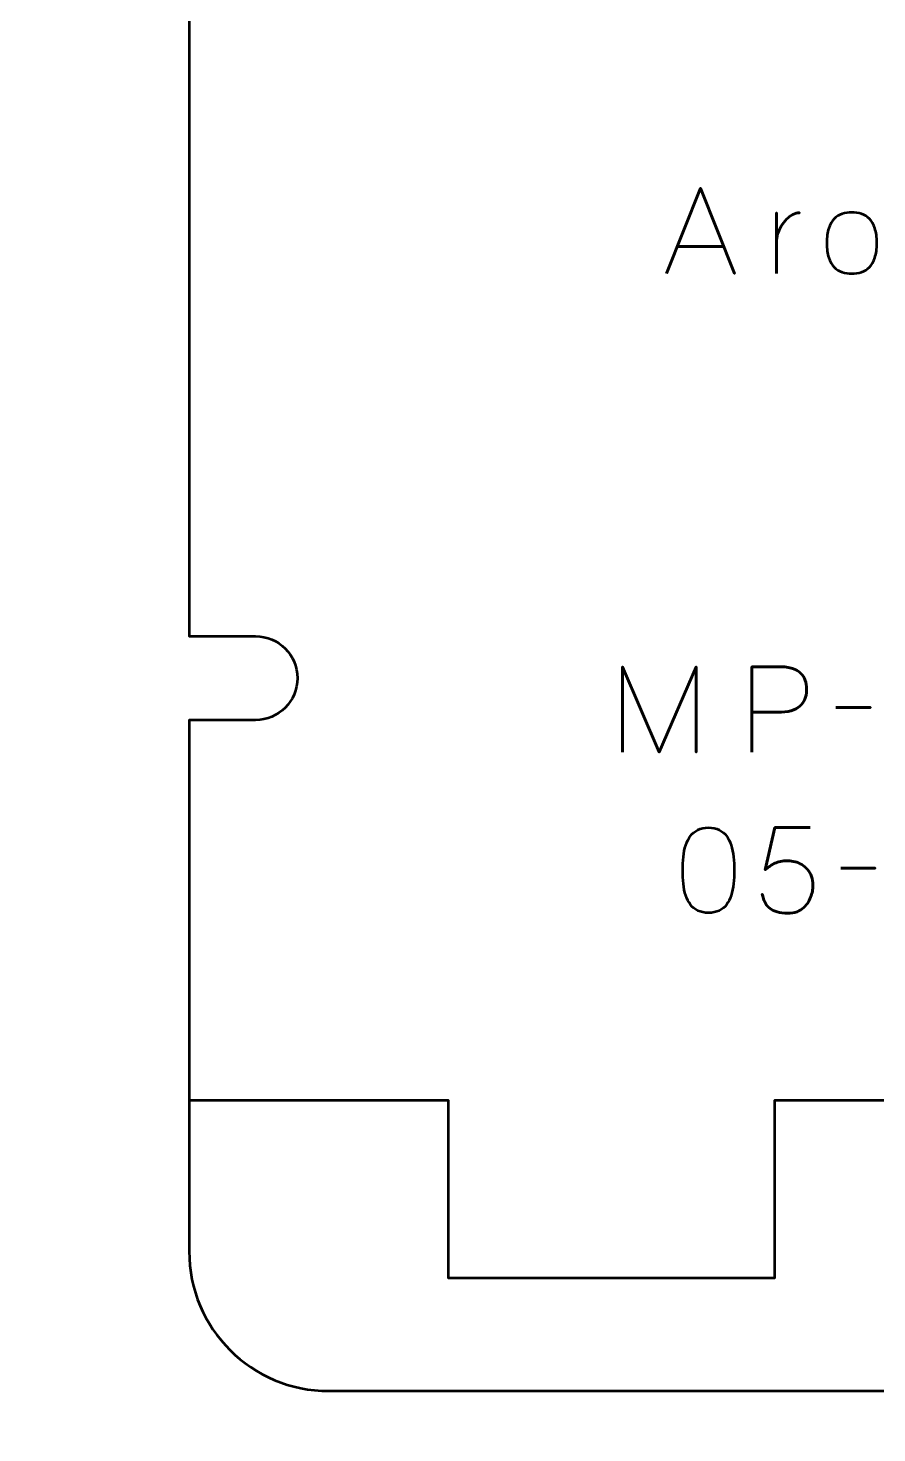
# Model space of a CAD drawing. Header units: centimetres. Extents: x -21 to 0, y -29.7 to 0.
# Drawn here: x -14.73 to -11.69, y -10.05 to -5.02 of the extents above; entities that cross this region are included whole.
import ezdxf

# ---------------------------------------------------------------- set-up
doc = ezdxf.new("R2010")
doc.units = ezdxf.units.CM
doc.header["$MEASUREMENT"] = 0
doc.layers.add('Layer 1', color=7, linetype='Continuous')

msp = doc.modelspace()

# ---------------------------------------------------------------- linework, layer by layer
at = {"layer": 'Layer 1', "color": 1, "lineweight": 53}
msp.add_open_spline([(-21.00003, -29.19995), (-21.00003, -29.19995), (-21.00003, -5.29992), (-21.00003, -5.29992), (-21.00003, -5.29992), (-21.00003, -5.21709), (-20.93286, -5.14992), (-20.85003, -5.14992), (-20.85003, -5.14992), (-20.7672, -5.14992), (-20.70003, -5.08275), (-20.70003, -4.99992), (-20.70003, -4.99992), (-20.70003, -4.91709), (-20.7672, -4.84992), (-20.85003, -4.84992), (-20.85003, -4.84992), (-20.93286, -4.84992), (-21.00003, -4.78275), (-21.00003, -4.69992), (-21.00003, -4.69992), (-21.00003, -4.61709), (-20.93286, -4.54992), (-20.85003, -4.54992), (-20.85003, -4.54992), (-20.7672, -4.54992), (-20.70003, -4.48275), (-20.70003, -4.39992), (-20.70003, -4.39992), (-20.70003, -4.31709), (-20.7672, -4.24992), (-20.85003, -4.24992), (-20.85003, -4.24992), (-20.93286, -4.24992), (-21.00003, -4.18275), (-21.00003, -4.09992), (-21.00003, -4.09992), (-21.00003, -4.01709), (-20.93286, -3.94992), (-20.85003, -3.94992), (-20.85003, -3.94992), (-20.7672, -3.94992), (-20.70003, -3.88275), (-20.70003, -3.79992), (-20.70003, -3.79992), (-20.70003, -3.71709), (-20.7672, -3.64992), (-20.85003, -3.64992), (-20.85003, -3.64992), (-20.93286, -3.64992), (-21.00003, -3.58275), (-21.00003, -3.49992), (-21.00003, -3.49992), (-21.00003, -3.41709), (-20.93286, -3.34992), (-20.85003, -3.34992), (-20.85003, -3.34992), (-20.7672, -3.34992), (-20.70003, -3.28275), (-20.70003, -3.19992), (-20.70003, -3.19992), (-20.70003, -3.11709), (-20.7672, -3.04992), (-20.85003, -3.04992), (-20.85003, -3.04992), (-20.93286, -3.04992), (-21.00003, -2.98275), (-21.00003, -2.89992), (-21.00003, -2.89992), (-21.00003, -2.81709), (-20.93286, -2.74992), (-20.85003, -2.74992), (-20.85003, -2.74992), (-20.7672, -2.74992), (-20.70003, -2.68275), (-20.70003, -2.59992), (-20.70003, -2.59992), (-20.70003, -2.51709), (-20.7672, -2.44992), (-20.85003, -2.44992), (-20.85003, -2.44992), (-20.93286, -2.44992), (-21.00003, -2.38275), (-21.00003, -2.29992), (-21.00003, -2.29992), (-21.00003, -2.21709), (-20.93286, -2.14992), (-20.85003, -2.14992), (-20.85003, -2.14992), (-20.7672, -2.14992), (-20.70003, -2.08275), (-20.70003, -1.99992), (-20.70003, -1.99992), (-20.70003, -1.91709), (-20.7672, -1.84992), (-20.85003, -1.84992), (-20.85003, -1.84992), (-20.93286, -1.84992), (-21.00003, -1.78275), (-21.00003, -1.69992), (-21.00003, -1.69992), (-21.00003, -1.61709), (-20.93286, -1.54992), (-20.85003, -1.54992), (-20.85003, -1.54992), (-20.7672, -1.54992), (-20.70003, -1.48275), (-20.70003, -1.39992), (-20.70003, -1.39992), (-20.70003, -1.31709), (-20.7672, -1.24992), (-20.85003, -1.24992), (-20.85003, -1.24992), (-20.93286, -1.24992), (-21.00003, -1.18275), (-21.00003, -1.09992), (-21.00003, -1.09992), (-21.00003, -1.09992), (-21.00003, -0.49992), (-21.00003, -0.49992), (-21.00003, -0.49992), (-21.00003, -0.22295), (-20.77694, 0.00004), (-20.49994, 0.00004), (-20.49994, 0.00004), (-20.49994, 0.00004), (-0.50008, 0.00004), (-0.50008, 0.00004), (-0.50008, 0.00004), (-0.22294, 0.00004), (0.00002, -0.22295), (0.00002, -0.49992), (0.00002, -0.49992), (0.00002, -0.49992), (0.00002, -29.19995), (0.00002, -29.19995), (0.00002, -29.19995), (0.00002, -29.47695), (-0.22294, -29.70004), (-0.50008, -29.70004), (-0.50008, -29.70004), (-0.50008, -29.70004), (-20.49994, -29.70004), (-20.49994, -29.70004), (-20.49994, -29.70004), (-20.77694, -29.70004), (-21.00003, -29.47695), (-21.00003, -29.19995)], degree=3, knots=[0, 0, 0, 0, 0.027027, 0.027027, 0.027027, 0.027027, 0.0540541, 0.0540541, 0.0540541, 0.0540541, 0.0810811, 0.0810811, 0.0810811, 0.0810811, 0.1081081, 0.1081081, 0.1081081, 0.1081081, 0.1351351, 0.1351351, 0.1351351, 0.1351351, 0.1621622, 0.1621622, 0.1621622, 0.1621622, 0.1891892, 0.1891892, 0.1891892, 0.1891892, 0.2162162, 0.2162162, 0.2162162, 0.2162162, 0.2432432, 0.2432432, 0.2432432, 0.2432432, 0.2702703, 0.2702703, 0.2702703, 0.2702703, 0.2972973, 0.2972973, 0.2972973, 0.2972973, 0.3243243, 0.3243243, 0.3243243, 0.3243243, 0.3513514, 0.3513514, 0.3513514, 0.3513514, 0.3783784, 0.3783784, 0.3783784, 0.3783784, 0.4054054, 0.4054054, 0.4054054, 0.4054054, 0.4324324, 0.4324324, 0.4324324, 0.4324324, 0.4594595, 0.4594595, 0.4594595, 0.4594595, 0.4864865, 0.4864865, 0.4864865, 0.4864865, 0.5135135, 0.5135135, 0.5135135, 0.5135135, 0.5405405, 0.5405405, 0.5405405, 0.5405405, 0.5675676, 0.5675676, 0.5675676, 0.5675676, 0.5945946, 0.5945946, 0.5945946, 0.5945946, 0.6216216, 0.6216216, 0.6216216, 0.6216216, 0.6486486, 0.6486486, 0.6486486, 0.6486486, 0.6756757, 0.6756757, 0.6756757, 0.6756757, 0.7027027, 0.7027027, 0.7027027, 0.7027027, 0.7297297, 0.7297297, 0.7297297, 0.7297297, 0.7567568, 0.7567568, 0.7567568, 0.7567568, 0.7837838, 0.7837838, 0.7837838, 0.7837838, 0.8108108, 0.8108108, 0.8108108, 0.8108108, 0.8378378, 0.8378378, 0.8378378, 0.8378378, 0.8648649, 0.8648649, 0.8648649, 0.8648649, 0.8918919, 0.8918919, 0.8918919, 0.8918919, 0.9189189, 0.9189189, 0.9189189, 0.9189189, 0.9459459, 0.9459459, 0.9459459, 0.9459459, 0.972973, 0.972973, 0.972973, 0.972973, 1, 1, 1, 1], dxfattribs=at)
at = {"layer": 'Layer 1', "color": 3, "lineweight": 53}
msp.add_open_spline([(-14.15003, -9.39995), (-14.15003, -9.39995), (-14.15003, -7.5), (-14.15003, -7.5), (-14.15003, -7.5), (-14.15003, -7.5), (-13.91251, -7.5), (-13.91251, -7.5), (-13.91251, -7.5), (-13.82968, -7.5), (-13.76251, -7.43283), (-13.76251, -7.35), (-13.76251, -7.35), (-13.76251, -7.26717), (-13.82968, -7.2), (-13.91251, -7.2), (-13.91251, -7.2), (-13.91251, -7.2), (-14.15003, -7.2), (-14.15003, -7.2), (-14.15003, -7.2), (-14.15003, -7.2), (-14.15003, -1.10005), (-14.15003, -1.10005), (-14.15003, -1.10005), (-14.15003, -0.82305), (-13.92694, -0.59995), (-13.64994, -0.59995), (-13.64994, -0.59995), (-13.64994, -0.59995), (-9.35008, -0.59995), (-9.35008, -0.59995), (-9.35008, -0.59995), (-9.07294, -0.59995), (-8.84998, -0.82305), (-8.84998, -1.10005), (-8.84998, -1.10005), (-8.84998, -1.10005), (-8.84998, -7.3115), (-8.84998, -7.3115), (-8.84998, -7.3115), (-8.84998, -7.3115), (-9.08301, -7.3115), (-9.08301, -7.3115), (-9.08301, -7.3115), (-9.16584, -7.3115), (-9.23301, -7.37867), (-9.23301, -7.4615), (-9.23301, -7.4615), (-9.23301, -7.54433), (-9.16584, -7.6115), (-9.08301, -7.6115), (-9.08301, -7.6115), (-9.08301, -7.6115), (-8.84998, -7.6115), (-8.84998, -7.6115), (-8.84998, -7.6115), (-8.84998, -7.6115), (-8.84998, -9.39995), (-8.84998, -9.39995), (-8.84998, -9.39995), (-8.84998, -9.67695), (-9.07294, -9.90005), (-9.35008, -9.90005), (-9.35008, -9.90005), (-9.35008, -9.90005), (-13.64994, -9.90005), (-13.64994, -9.90005), (-13.64994, -9.90005), (-13.92694, -9.90005), (-14.15003, -9.67695), (-14.15003, -9.39995)], degree=3, knots=[0, 0, 0, 0, 0.0555556, 0.0555556, 0.0555556, 0.0555556, 0.1111111, 0.1111111, 0.1111111, 0.1111111, 0.1666667, 0.1666667, 0.1666667, 0.1666667, 0.2222222, 0.2222222, 0.2222222, 0.2222222, 0.2777778, 0.2777778, 0.2777778, 0.2777778, 0.3333333, 0.3333333, 0.3333333, 0.3333333, 0.3888889, 0.3888889, 0.3888889, 0.3888889, 0.4444444, 0.4444444, 0.4444444, 0.4444444, 0.5, 0.5, 0.5, 0.5, 0.5555556, 0.5555556, 0.5555556, 0.5555556, 0.6111111, 0.6111111, 0.6111111, 0.6111111, 0.6666667, 0.6666667, 0.6666667, 0.6666667, 0.7222222, 0.7222222, 0.7222222, 0.7222222, 0.7777778, 0.7777778, 0.7777778, 0.7777778, 0.8333333, 0.8333333, 0.8333333, 0.8333333, 0.8888889, 0.8888889, 0.8888889, 0.8888889, 0.9444444, 0.9444444, 0.9444444, 0.9444444, 1, 1, 1, 1], dxfattribs=at)
at = {"layer": 'Layer 1', "color": 5, "lineweight": 53}
for points, knots in [([(-12.44171, -5.90286), (-12.44171, -5.90286), (-12.32064, -5.59764), (-12.32064, -5.59764), (-12.32064, -5.59764), (-12.32064, -5.59764), (-12.19914, -5.90286), (-12.19914, -5.90286), (-12.19914, -5.90286), (-12.19914, -5.90286), (-12.32064, -5.59764), (-12.32064, -5.59764), (-12.32064, -5.59764), (-12.32064, -5.59764), (-12.44171, -5.90286), (-12.44171, -5.90286)], [0, 0, 0, 0, 0.25, 0.25, 0.25, 0.25, 0.5, 0.5, 0.5, 0.5, 0.75, 0.75, 0.75, 0.75, 1, 1, 1, 1]), ([(-12.04886, -5.79195), (-12.04907, -5.78214), (-12.04759, -5.77219), (-12.04449, -5.76217), (-12.04449, -5.76217), (-12.04138, -5.75215), (-12.03708, -5.74256), (-12.03157, -5.73339), (-12.03157, -5.73339), (-12.026, -5.72421), (-12.01965, -5.7161), (-12.01245, -5.7089), (-12.01245, -5.7089), (-12.00533, -5.70171), (-11.99771, -5.69606), (-11.98974, -5.6919), (-11.98974, -5.6919), (-11.98176, -5.68774), (-11.97386, -5.68569), (-11.96589, -5.68569), (-11.96589, -5.68569), (-11.97386, -5.68569), (-11.98176, -5.68774), (-11.98974, -5.6919), (-11.98974, -5.6919), (-11.99771, -5.69606), (-12.00533, -5.70171), (-12.01245, -5.7089), (-12.01245, -5.7089), (-12.01965, -5.7161), (-12.026, -5.72421), (-12.03157, -5.73339), (-12.03157, -5.73339), (-12.03708, -5.74256), (-12.04138, -5.75215), (-12.04449, -5.76217), (-12.04449, -5.76217), (-12.04759, -5.77219), (-12.04907, -5.78214), (-12.04886, -5.79195)], [0, 0, 0, 0, 0.1, 0.1, 0.1, 0.1, 0.2, 0.2, 0.2, 0.2, 0.3, 0.3, 0.3, 0.3, 0.4, 0.4, 0.4, 0.4, 0.5, 0.5, 0.5, 0.5, 0.6, 0.6, 0.6, 0.6, 0.7, 0.7, 0.7, 0.7, 0.8, 0.8, 0.8, 0.8, 0.9, 0.9, 0.9, 0.9, 1, 1, 1, 1]), ([(-12.04886, -5.90286), (-12.04886, -5.90286), (-12.04886, -5.68569), (-12.04886, -5.68569), (-12.04886, -5.68569), (-12.04886, -5.68569), (-12.04886, -5.90286), (-12.04886, -5.90286)], [0, 0, 0, 0, 0.5, 0.5, 0.5, 0.5, 1, 1, 1, 1]), ([(-11.7792, -5.68442), (-11.76685, -5.68435), (-11.75528, -5.68604), (-11.74448, -5.68957), (-11.74448, -5.68957), (-11.73369, -5.6931), (-11.72416, -5.69903), (-11.71591, -5.70728), (-11.71591, -5.70728), (-11.70765, -5.71554), (-11.70123, -5.72675), (-11.69658, -5.74087), (-11.69658, -5.74087), (-11.69192, -5.75498), (-11.68952, -5.77254), (-11.68945, -5.79364), (-11.68945, -5.79364), (-11.68952, -5.81474), (-11.69192, -5.8323), (-11.69658, -5.84642), (-11.69658, -5.84642), (-11.70123, -5.86053), (-11.70765, -5.87175), (-11.71591, -5.88), (-11.71591, -5.88), (-11.72416, -5.88826), (-11.73369, -5.89418), (-11.74448, -5.89771), (-11.74448, -5.89771), (-11.75528, -5.90124), (-11.76685, -5.90293), (-11.7792, -5.90286), (-11.7792, -5.90286), (-11.79154, -5.90293), (-11.80312, -5.90124), (-11.81384, -5.89771), (-11.81384, -5.89771), (-11.82464, -5.89418), (-11.83409, -5.88826), (-11.84227, -5.88), (-11.84227, -5.88), (-11.85046, -5.87175), (-11.85688, -5.86053), (-11.86146, -5.84642), (-11.86146, -5.84642), (-11.86612, -5.8323), (-11.86845, -5.81474), (-11.86852, -5.79364), (-11.86852, -5.79364), (-11.86845, -5.77254), (-11.86612, -5.75498), (-11.86146, -5.74087), (-11.86146, -5.74087), (-11.85688, -5.72675), (-11.85046, -5.71554), (-11.84227, -5.70728), (-11.84227, -5.70728), (-11.83409, -5.69903), (-11.82464, -5.6931), (-11.81384, -5.68957), (-11.81384, -5.68957), (-11.80312, -5.68604), (-11.79154, -5.68435), (-11.7792, -5.68442)], [0, 0, 0, 0, 0.0625, 0.0625, 0.0625, 0.0625, 0.125, 0.125, 0.125, 0.125, 0.1875, 0.1875, 0.1875, 0.1875, 0.25, 0.25, 0.25, 0.25, 0.3125, 0.3125, 0.3125, 0.3125, 0.375, 0.375, 0.375, 0.375, 0.4375, 0.4375, 0.4375, 0.4375, 0.5, 0.5, 0.5, 0.5, 0.5625, 0.5625, 0.5625, 0.5625, 0.625, 0.625, 0.625, 0.625, 0.6875, 0.6875, 0.6875, 0.6875, 0.75, 0.75, 0.75, 0.75, 0.8125, 0.8125, 0.8125, 0.8125, 0.875, 0.875, 0.875, 0.875, 0.9375, 0.9375, 0.9375, 0.9375, 1, 1, 1, 1]), ([(-11.7792, -5.68442), (-11.76685, -5.68435), (-11.75528, -5.68604), (-11.74448, -5.68957), (-11.74448, -5.68957), (-11.73369, -5.6931), (-11.72416, -5.69903), (-11.71591, -5.70728), (-11.71591, -5.70728), (-11.70765, -5.71554), (-11.70123, -5.72675), (-11.69658, -5.74087), (-11.69658, -5.74087), (-11.69192, -5.75498), (-11.68952, -5.77254), (-11.68945, -5.79364), (-11.68945, -5.79364), (-11.68952, -5.81474), (-11.69192, -5.8323), (-11.69658, -5.84642), (-11.69658, -5.84642), (-11.70123, -5.86053), (-11.70765, -5.87175), (-11.71591, -5.88), (-11.71591, -5.88), (-11.72416, -5.88826), (-11.73369, -5.89418), (-11.74448, -5.89771), (-11.74448, -5.89771), (-11.75528, -5.90124), (-11.76685, -5.90293), (-11.7792, -5.90286), (-11.7792, -5.90286), (-11.79154, -5.90293), (-11.80312, -5.90124), (-11.81384, -5.89771), (-11.81384, -5.89771), (-11.82464, -5.89418), (-11.83409, -5.88826), (-11.84227, -5.88), (-11.84227, -5.88), (-11.85046, -5.87175), (-11.85688, -5.86053), (-11.86146, -5.84642), (-11.86146, -5.84642), (-11.86612, -5.8323), (-11.86845, -5.81474), (-11.86852, -5.79364), (-11.86852, -5.79364), (-11.86845, -5.77254), (-11.86612, -5.75498), (-11.86146, -5.74087), (-11.86146, -5.74087), (-11.85688, -5.72675), (-11.85046, -5.71554), (-11.84227, -5.70728), (-11.84227, -5.70728), (-11.83409, -5.69903), (-11.82464, -5.6931), (-11.81384, -5.68957), (-11.81384, -5.68957), (-11.80312, -5.68604), (-11.79154, -5.68435), (-11.7792, -5.68442)], [0, 0, 0, 0, 0.0625, 0.0625, 0.0625, 0.0625, 0.125, 0.125, 0.125, 0.125, 0.1875, 0.1875, 0.1875, 0.1875, 0.25, 0.25, 0.25, 0.25, 0.3125, 0.3125, 0.3125, 0.3125, 0.375, 0.375, 0.375, 0.375, 0.4375, 0.4375, 0.4375, 0.4375, 0.5, 0.5, 0.5, 0.5, 0.5625, 0.5625, 0.5625, 0.5625, 0.625, 0.625, 0.625, 0.625, 0.6875, 0.6875, 0.6875, 0.6875, 0.75, 0.75, 0.75, 0.75, 0.8125, 0.8125, 0.8125, 0.8125, 0.875, 0.875, 0.875, 0.875, 0.9375, 0.9375, 0.9375, 0.9375, 1, 1, 1, 1]), ([(-12.40361, -5.80676), (-12.40361, -5.80676), (-12.23767, -5.80676), (-12.23767, -5.80676), (-12.23767, -5.80676), (-12.23767, -5.80676), (-12.40361, -5.80676), (-12.40361, -5.80676)], [0, 0, 0, 0, 0.5, 0.5, 0.5, 0.5, 1, 1, 1, 1]), ([(-12.59899, -7.61453), (-12.59899, -7.61453), (-12.59899, -7.30931), (-12.59899, -7.30931), (-12.59899, -7.30931), (-12.59899, -7.30931), (-12.46776, -7.61453), (-12.46776, -7.61453), (-12.46776, -7.61453), (-12.46776, -7.61453), (-12.3361, -7.30931), (-12.3361, -7.30931), (-12.3361, -7.30931), (-12.3361, -7.30931), (-12.3361, -7.61453), (-12.3361, -7.61453), (-12.3361, -7.61453), (-12.3361, -7.61453), (-12.3361, -7.30931), (-12.3361, -7.30931), (-12.3361, -7.30931), (-12.3361, -7.30931), (-12.46776, -7.61453), (-12.46776, -7.61453), (-12.46776, -7.61453), (-12.46776, -7.61453), (-12.59899, -7.30931), (-12.59899, -7.30931), (-12.59899, -7.30931), (-12.59899, -7.30931), (-12.59899, -7.61453), (-12.59899, -7.61453)], [0, 0, 0, 0, 0.125, 0.125, 0.125, 0.125, 0.25, 0.25, 0.25, 0.25, 0.375, 0.375, 0.375, 0.375, 0.5, 0.5, 0.5, 0.5, 0.625, 0.625, 0.625, 0.625, 0.75, 0.75, 0.75, 0.75, 0.875, 0.875, 0.875, 0.875, 1, 1, 1, 1]), ([(-12.13629, -7.61453), (-12.13629, -7.61453), (-12.13629, -7.30931), (-12.13629, -7.30931), (-12.13629, -7.30931), (-12.13629, -7.30931), (-12.03892, -7.30931), (-12.03892, -7.30931), (-12.03892, -7.30931), (-12.01945, -7.30938), (-12.00344, -7.31157), (-11.99081, -7.3158), (-11.99081, -7.3158), (-11.97825, -7.31996), (-11.96837, -7.32575), (-11.96124, -7.33309), (-11.96124, -7.33309), (-11.95412, -7.34035), (-11.94904, -7.34868), (-11.94593, -7.35806), (-11.94593, -7.35806), (-11.9429, -7.36745), (-11.94114, -7.37725), (-11.94071, -7.38763), (-11.94071, -7.38763), (-11.94022, -7.398), (-11.94142, -7.40816), (-11.94424, -7.41803), (-11.94424, -7.41803), (-11.94713, -7.42791), (-11.952, -7.43687), (-11.95899, -7.44492), (-11.95899, -7.44492), (-11.9659, -7.45296), (-11.97528, -7.45938), (-11.98707, -7.46411), (-11.98707, -7.46411), (-11.99885, -7.4689), (-12.01345, -7.4713), (-12.03088, -7.47144), (-12.03088, -7.47144), (-12.03088, -7.47144), (-12.13629, -7.47144), (-12.13629, -7.47144), (-12.13629, -7.47144), (-12.13629, -7.47144), (-12.03088, -7.47144), (-12.03088, -7.47144), (-12.03088, -7.47144), (-12.01381, -7.4713), (-11.99934, -7.4689), (-11.98763, -7.46411), (-11.98763, -7.46411), (-11.97585, -7.45938), (-11.96646, -7.45296), (-11.95941, -7.44492), (-11.95941, -7.44492), (-11.95242, -7.43687), (-11.94741, -7.42791), (-11.94445, -7.41803), (-11.94445, -7.41803), (-11.94149, -7.40816), (-11.94022, -7.398), (-11.94071, -7.38763), (-11.94071, -7.38763), (-11.94114, -7.37725), (-11.9429, -7.36745), (-11.94607, -7.35806), (-11.94607, -7.35806), (-11.94918, -7.34868), (-11.9544, -7.34035), (-11.96153, -7.33309), (-11.96153, -7.33309), (-11.96872, -7.32575), (-11.9786, -7.31996), (-11.99116, -7.3158), (-11.99116, -7.3158), (-12.00379, -7.31157), (-12.01966, -7.30938), (-12.03892, -7.30931), (-12.03892, -7.30931), (-12.03892, -7.30931), (-12.13629, -7.30931), (-12.13629, -7.30931), (-12.13629, -7.30931), (-12.13629, -7.30931), (-12.13629, -7.61453), (-12.13629, -7.61453)], [0, 0, 0, 0, 0.0454545, 0.0454545, 0.0454545, 0.0454545, 0.0909091, 0.0909091, 0.0909091, 0.0909091, 0.1363636, 0.1363636, 0.1363636, 0.1363636, 0.1818182, 0.1818182, 0.1818182, 0.1818182, 0.2272727, 0.2272727, 0.2272727, 0.2272727, 0.2727273, 0.2727273, 0.2727273, 0.2727273, 0.3181818, 0.3181818, 0.3181818, 0.3181818, 0.3636364, 0.3636364, 0.3636364, 0.3636364, 0.4090909, 0.4090909, 0.4090909, 0.4090909, 0.4545455, 0.4545455, 0.4545455, 0.4545455, 0.5, 0.5, 0.5, 0.5, 0.5454545, 0.5454545, 0.5454545, 0.5454545, 0.5909091, 0.5909091, 0.5909091, 0.5909091, 0.6363636, 0.6363636, 0.6363636, 0.6363636, 0.6818182, 0.6818182, 0.6818182, 0.6818182, 0.7272727, 0.7272727, 0.7272727, 0.7272727, 0.7727273, 0.7727273, 0.7727273, 0.7727273, 0.8181818, 0.8181818, 0.8181818, 0.8181818, 0.8636364, 0.8636364, 0.8636364, 0.8636364, 0.9090909, 0.9090909, 0.9090909, 0.9090909, 0.9545455, 0.9545455, 0.9545455, 0.9545455, 1, 1, 1, 1]), ([(-11.83573, -7.45493), (-11.83573, -7.45493), (-11.71254, -7.45493), (-11.71254, -7.45493), (-11.71254, -7.45493), (-11.71254, -7.45493), (-11.83573, -7.45493), (-11.83573, -7.45493)], [0, 0, 0, 0, 0.5, 0.5, 0.5, 0.5, 1, 1, 1, 1]), ([(-12.29185, -8.18984), (-12.27704, -8.18977), (-12.26427, -8.18716), (-12.25361, -8.18208), (-12.25361, -8.18208), (-12.24303, -8.177), (-12.23421, -8.16973), (-12.22716, -8.16049), (-12.22716, -8.16049), (-12.22017, -8.15118), (-12.21467, -8.14017), (-12.21058, -8.12747), (-12.21058, -8.12747), (-12.20655, -8.11477), (-12.20366, -8.10087), (-12.20204, -8.08563), (-12.20204, -8.08563), (-12.20034, -8.07039), (-12.1995, -8.05437), (-12.19957, -8.03744), (-12.19957, -8.03744), (-12.1995, -8.02058), (-12.20034, -8.00456), (-12.20204, -7.98939), (-12.20204, -7.98939), (-12.20366, -7.97422), (-12.20655, -7.96025), (-12.21058, -7.94755), (-12.21058, -7.94755), (-12.21467, -7.93492), (-12.22017, -7.92392), (-12.22716, -7.91453), (-12.22716, -7.91453), (-12.23421, -7.90522), (-12.24303, -7.89795), (-12.25361, -7.89287), (-12.25361, -7.89287), (-12.26427, -7.88772), (-12.27704, -7.88511), (-12.29185, -7.88504), (-12.29185, -7.88504), (-12.30667, -7.88511), (-12.31944, -7.88772), (-12.3301, -7.89287), (-12.3301, -7.89287), (-12.34068, -7.89795), (-12.3495, -7.90522), (-12.35655, -7.91453), (-12.35655, -7.91453), (-12.36354, -7.92392), (-12.36904, -7.93492), (-12.37313, -7.94755), (-12.37313, -7.94755), (-12.37716, -7.96025), (-12.38005, -7.97422), (-12.38167, -7.98939), (-12.38167, -7.98939), (-12.38336, -8.00456), (-12.38421, -8.02058), (-12.38414, -8.03744), (-12.38414, -8.03744), (-12.38421, -8.05437), (-12.38336, -8.07039), (-12.38167, -8.08563), (-12.38167, -8.08563), (-12.38005, -8.10087), (-12.37716, -8.11477), (-12.37313, -8.12747), (-12.37313, -8.12747), (-12.36904, -8.14017), (-12.36354, -8.15118), (-12.35655, -8.16049), (-12.35655, -8.16049), (-12.3495, -8.16973), (-12.34068, -8.177), (-12.3301, -8.18208), (-12.3301, -8.18208), (-12.31944, -8.18716), (-12.30667, -8.18977), (-12.29185, -8.18984)], [0, 0, 0, 0, 0.05, 0.05, 0.05, 0.05, 0.1, 0.1, 0.1, 0.1, 0.15, 0.15, 0.15, 0.15, 0.2, 0.2, 0.2, 0.2, 0.25, 0.25, 0.25, 0.25, 0.3, 0.3, 0.3, 0.3, 0.35, 0.35, 0.35, 0.35, 0.4, 0.4, 0.4, 0.4, 0.45, 0.45, 0.45, 0.45, 0.5, 0.5, 0.5, 0.5, 0.55, 0.55, 0.55, 0.55, 0.6, 0.6, 0.6, 0.6, 0.65, 0.65, 0.65, 0.65, 0.7, 0.7, 0.7, 0.7, 0.75, 0.75, 0.75, 0.75, 0.8, 0.8, 0.8, 0.8, 0.85, 0.85, 0.85, 0.85, 0.9, 0.9, 0.9, 0.9, 0.95, 0.95, 0.95, 0.95, 1, 1, 1, 1]), ([(-12.29185, -8.18984), (-12.27704, -8.18977), (-12.26427, -8.18716), (-12.25361, -8.18208), (-12.25361, -8.18208), (-12.24303, -8.177), (-12.23421, -8.16973), (-12.22716, -8.16049), (-12.22716, -8.16049), (-12.22017, -8.15118), (-12.21467, -8.14017), (-12.21058, -8.12747), (-12.21058, -8.12747), (-12.20655, -8.11477), (-12.20366, -8.10087), (-12.20204, -8.08563), (-12.20204, -8.08563), (-12.20034, -8.07039), (-12.1995, -8.05437), (-12.19957, -8.03744), (-12.19957, -8.03744), (-12.1995, -8.02058), (-12.20034, -8.00456), (-12.20204, -7.98939), (-12.20204, -7.98939), (-12.20366, -7.97422), (-12.20655, -7.96025), (-12.21058, -7.94755), (-12.21058, -7.94755), (-12.21467, -7.93492), (-12.22017, -7.92392), (-12.22716, -7.91453), (-12.22716, -7.91453), (-12.23421, -7.90522), (-12.24303, -7.89795), (-12.25361, -7.89287), (-12.25361, -7.89287), (-12.26427, -7.88772), (-12.27704, -7.88511), (-12.29185, -7.88504), (-12.29185, -7.88504), (-12.30667, -7.88511), (-12.31944, -7.88772), (-12.3301, -7.89287), (-12.3301, -7.89287), (-12.34068, -7.89795), (-12.3495, -7.90522), (-12.35655, -7.91453), (-12.35655, -7.91453), (-12.36354, -7.92392), (-12.36904, -7.93492), (-12.37313, -7.94755), (-12.37313, -7.94755), (-12.37716, -7.96025), (-12.38005, -7.97422), (-12.38167, -7.98939), (-12.38167, -7.98939), (-12.38336, -8.00456), (-12.38421, -8.02058), (-12.38414, -8.03744), (-12.38414, -8.03744), (-12.38421, -8.05437), (-12.38336, -8.07039), (-12.38167, -8.08563), (-12.38167, -8.08563), (-12.38005, -8.10087), (-12.37716, -8.11477), (-12.37313, -8.12747), (-12.37313, -8.12747), (-12.36904, -8.14017), (-12.36354, -8.15118), (-12.35655, -8.16049), (-12.35655, -8.16049), (-12.3495, -8.16973), (-12.34068, -8.177), (-12.3301, -8.18208), (-12.3301, -8.18208), (-12.31944, -8.18716), (-12.30667, -8.18977), (-12.29185, -8.18984)], [0, 0, 0, 0, 0.05, 0.05, 0.05, 0.05, 0.1, 0.1, 0.1, 0.1, 0.15, 0.15, 0.15, 0.15, 0.2, 0.2, 0.2, 0.2, 0.25, 0.25, 0.25, 0.25, 0.3, 0.3, 0.3, 0.3, 0.35, 0.35, 0.35, 0.35, 0.4, 0.4, 0.4, 0.4, 0.45, 0.45, 0.45, 0.45, 0.5, 0.5, 0.5, 0.5, 0.55, 0.55, 0.55, 0.55, 0.6, 0.6, 0.6, 0.6, 0.65, 0.65, 0.65, 0.65, 0.7, 0.7, 0.7, 0.7, 0.75, 0.75, 0.75, 0.75, 0.8, 0.8, 0.8, 0.8, 0.85, 0.85, 0.85, 0.85, 0.9, 0.9, 0.9, 0.9, 0.95, 0.95, 0.95, 0.95, 1, 1, 1, 1]), ([(-11.92779, -7.88462), (-11.92779, -7.88462), (-12.05479, -7.88462), (-12.05479, -7.88462), (-12.05479, -7.88462), (-12.05479, -7.88462), (-12.08866, -8.03617), (-12.08866, -8.03617), (-12.08866, -8.03617), (-12.08273, -8.03109), (-12.07709, -8.02651), (-12.07165, -8.02248), (-12.07165, -8.02248), (-12.06629, -8.01846), (-12.06065, -8.01508), (-12.05465, -8.01225), (-12.05465, -8.01225), (-12.04872, -8.00943), (-12.04195, -8.00731), (-12.03433, -8.00583), (-12.03433, -8.00583), (-12.02678, -8.00435), (-12.01775, -8.00357), (-12.00738, -8.00357), (-12.00738, -8.00357), (-11.99891, -8.00357), (-11.99044, -8.0047), (-11.98198, -8.00703), (-11.98198, -8.00703), (-11.97351, -8.00929), (-11.96547, -8.01275), (-11.95785, -8.01733), (-11.95785, -8.01733), (-11.95016, -8.02199), (-11.94338, -8.02778), (-11.93746, -8.03476), (-11.93746, -8.03476), (-11.93146, -8.04175), (-11.92673, -8.04993), (-11.92335, -8.05931), (-11.92335, -8.05931), (-11.91989, -8.0687), (-11.91813, -8.07935), (-11.91806, -8.0912), (-11.91806, -8.0912), (-11.91798, -8.09558), (-11.91848, -8.10108), (-11.91947, -8.10757), (-11.91947, -8.10757), (-11.92038, -8.11406), (-11.92208, -8.12112), (-11.92448, -8.1286), (-11.92448, -8.1286), (-11.92687, -8.13608), (-11.93026, -8.14349), (-11.93456, -8.15082), (-11.93456, -8.15082), (-11.93887, -8.15816), (-11.94437, -8.16486), (-11.951, -8.17093), (-11.951, -8.17093), (-11.95764, -8.177), (-11.96568, -8.18187), (-11.97506, -8.18554), (-11.97506, -8.18554), (-11.98452, -8.18913), (-11.9956, -8.19104), (-12.00822, -8.19111), (-12.00822, -8.19111), (-12.02332, -8.19104), (-12.03602, -8.18942), (-12.04632, -8.18638), (-12.04632, -8.18638), (-12.05663, -8.18328), (-12.06502, -8.17926), (-12.07151, -8.17418), (-12.07151, -8.17418), (-12.07807, -8.1691), (-12.08315, -8.16352), (-12.08682, -8.15746), (-12.08682, -8.15746), (-12.09049, -8.15139), (-12.09324, -8.14532), (-12.09508, -8.13925), (-12.09508, -8.13925), (-12.09691, -8.13318), (-12.09832, -8.12761), (-12.09924, -8.12253), (-12.09924, -8.12253), (-12.09832, -8.12761), (-12.09691, -8.13318), (-12.09508, -8.13925), (-12.09508, -8.13925), (-12.09324, -8.14532), (-12.09049, -8.15139), (-12.08682, -8.15746), (-12.08682, -8.15746), (-12.08315, -8.16352), (-12.07807, -8.1691), (-12.07151, -8.17418), (-12.07151, -8.17418), (-12.06502, -8.17926), (-12.05663, -8.18328), (-12.04632, -8.18638), (-12.04632, -8.18638), (-12.03602, -8.18942), (-12.02332, -8.19104), (-12.00822, -8.19111), (-12.00822, -8.19111), (-11.9956, -8.19104), (-11.98452, -8.18913), (-11.97506, -8.18554), (-11.97506, -8.18554), (-11.96568, -8.18187), (-11.95764, -8.177), (-11.951, -8.17093), (-11.951, -8.17093), (-11.94437, -8.16486), (-11.93887, -8.15816), (-11.93456, -8.15082), (-11.93456, -8.15082), (-11.93026, -8.14349), (-11.92687, -8.13608), (-11.92448, -8.1286), (-11.92448, -8.1286), (-11.92208, -8.12112), (-11.92038, -8.11406), (-11.91947, -8.10757), (-11.91947, -8.10757), (-11.91848, -8.10108), (-11.91798, -8.09558), (-11.91806, -8.0912), (-11.91806, -8.0912), (-11.91813, -8.07935), (-11.91989, -8.0687), (-11.92335, -8.05931), (-11.92335, -8.05931), (-11.92673, -8.04993), (-11.93146, -8.04175), (-11.93746, -8.03476), (-11.93746, -8.03476), (-11.94338, -8.02778), (-11.95016, -8.02199), (-11.95785, -8.01733), (-11.95785, -8.01733), (-11.96547, -8.01275), (-11.97351, -8.00929), (-11.98198, -8.00703), (-11.98198, -8.00703), (-11.99044, -8.0047), (-11.99891, -8.00357), (-12.00738, -8.00357), (-12.00738, -8.00357), (-12.01775, -8.00357), (-12.02678, -8.00435), (-12.03433, -8.00583), (-12.03433, -8.00583), (-12.04195, -8.00731), (-12.04872, -8.00943), (-12.05465, -8.01225), (-12.05465, -8.01225), (-12.06065, -8.01508), (-12.06629, -8.01846), (-12.07165, -8.02248), (-12.07165, -8.02248), (-12.07709, -8.02651), (-12.08273, -8.03109), (-12.08866, -8.03617), (-12.08866, -8.03617), (-12.08866, -8.03617), (-12.05479, -7.88462), (-12.05479, -7.88462), (-12.05479, -7.88462), (-12.05479, -7.88462), (-11.92779, -7.88462), (-11.92779, -7.88462)], [0, 0, 0, 0, 0.0227273, 0.0227273, 0.0227273, 0.0227273, 0.0454545, 0.0454545, 0.0454545, 0.0454545, 0.0681818, 0.0681818, 0.0681818, 0.0681818, 0.0909091, 0.0909091, 0.0909091, 0.0909091, 0.1136364, 0.1136364, 0.1136364, 0.1136364, 0.1363636, 0.1363636, 0.1363636, 0.1363636, 0.1590909, 0.1590909, 0.1590909, 0.1590909, 0.1818182, 0.1818182, 0.1818182, 0.1818182, 0.2045455, 0.2045455, 0.2045455, 0.2045455, 0.2272727, 0.2272727, 0.2272727, 0.2272727, 0.25, 0.25, 0.25, 0.25, 0.2727273, 0.2727273, 0.2727273, 0.2727273, 0.2954545, 0.2954545, 0.2954545, 0.2954545, 0.3181818, 0.3181818, 0.3181818, 0.3181818, 0.3409091, 0.3409091, 0.3409091, 0.3409091, 0.3636364, 0.3636364, 0.3636364, 0.3636364, 0.3863636, 0.3863636, 0.3863636, 0.3863636, 0.4090909, 0.4090909, 0.4090909, 0.4090909, 0.4318182, 0.4318182, 0.4318182, 0.4318182, 0.4545455, 0.4545455, 0.4545455, 0.4545455, 0.4772727, 0.4772727, 0.4772727, 0.4772727, 0.5, 0.5, 0.5, 0.5, 0.5227273, 0.5227273, 0.5227273, 0.5227273, 0.5454545, 0.5454545, 0.5454545, 0.5454545, 0.5681818, 0.5681818, 0.5681818, 0.5681818, 0.5909091, 0.5909091, 0.5909091, 0.5909091, 0.6136364, 0.6136364, 0.6136364, 0.6136364, 0.6363636, 0.6363636, 0.6363636, 0.6363636, 0.6590909, 0.6590909, 0.6590909, 0.6590909, 0.6818182, 0.6818182, 0.6818182, 0.6818182, 0.7045455, 0.7045455, 0.7045455, 0.7045455, 0.7272727, 0.7272727, 0.7272727, 0.7272727, 0.75, 0.75, 0.75, 0.75, 0.7727273, 0.7727273, 0.7727273, 0.7727273, 0.7954545, 0.7954545, 0.7954545, 0.7954545, 0.8181818, 0.8181818, 0.8181818, 0.8181818, 0.8409091, 0.8409091, 0.8409091, 0.8409091, 0.8636364, 0.8636364, 0.8636364, 0.8636364, 0.8863636, 0.8863636, 0.8863636, 0.8863636, 0.9090909, 0.9090909, 0.9090909, 0.9090909, 0.9318182, 0.9318182, 0.9318182, 0.9318182, 0.9545455, 0.9545455, 0.9545455, 0.9545455, 0.9772727, 0.9772727, 0.9772727, 0.9772727, 1, 1, 1, 1]), ([(-11.81815, -8.03024), (-11.81815, -8.03024), (-11.69496, -8.03024), (-11.69496, -8.03024), (-11.69496, -8.03024), (-11.69496, -8.03024), (-11.81815, -8.03024), (-11.81815, -8.03024)], [0, 0, 0, 0, 0.5, 0.5, 0.5, 0.5, 1, 1, 1, 1]), ([(-8.84998, -8.8615), (-8.89066, -8.8615), (-8.99072, -8.8615), (-9.16321, -8.8615), (-9.16321, -8.8615), (-9.16321, -8.8615), (-9.16321, -9.0393), (-9.16321, -9.0393), (-9.16321, -9.0393), (-9.16321, -9.0393), (-10.06237, -9.0393), (-10.06237, -9.0393), (-10.06237, -9.0393), (-10.06237, -9.0393), (-10.06237, -8.8615), (-10.06237, -8.8615), (-10.06237, -8.8615), (-10.65492, -8.8615), (-11.38021, -8.8615), (-12.05627, -8.8615), (-12.05627, -8.8615), (-12.05627, -8.8615), (-12.05627, -9.4965), (-12.05627, -9.4965), (-12.05627, -9.4965), (-12.05627, -9.4965), (-13.22213, -9.4965), (-13.22213, -9.4965), (-13.22213, -9.4965), (-13.22213, -9.4965), (-13.22213, -8.8615), (-13.22213, -8.8615), (-13.22213, -8.8615), (-13.72461, -8.8615), (-14.0707, -8.8615), (-14.15003, -8.8615)], [0, 0, 0, 0, 0.1111111, 0.1111111, 0.1111111, 0.1111111, 0.2222222, 0.2222222, 0.2222222, 0.2222222, 0.3333333, 0.3333333, 0.3333333, 0.3333333, 0.4444444, 0.4444444, 0.4444444, 0.4444444, 0.5555556, 0.5555556, 0.5555556, 0.5555556, 0.6666667, 0.6666667, 0.6666667, 0.6666667, 0.7777778, 0.7777778, 0.7777778, 0.7777778, 0.8888889, 0.8888889, 0.8888889, 0.8888889, 1, 1, 1, 1])]:
    msp.add_open_spline(points, degree=3, knots=knots, dxfattribs=at)

doc.saveas('drawing.dxf')
